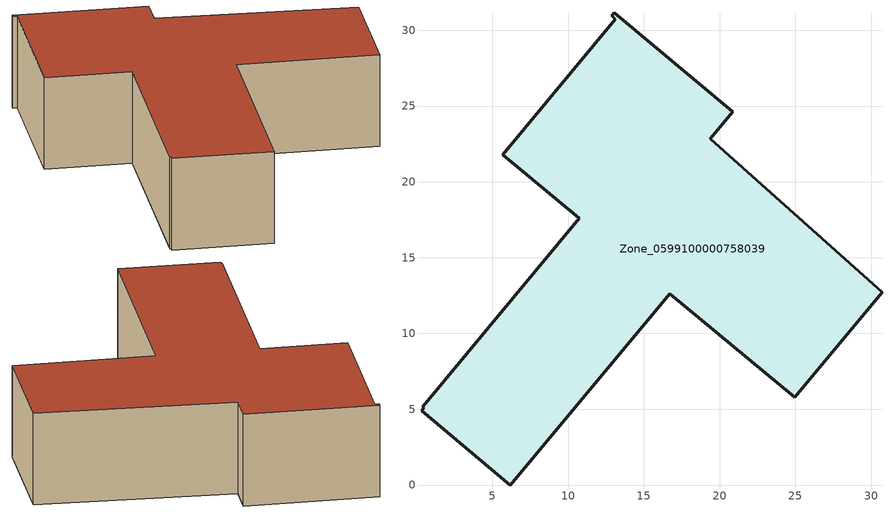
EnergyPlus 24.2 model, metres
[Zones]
Zone_0599100000758039
 floor ground (C_G): 0.34,4.9 0.49,5.09 0.42,5.15 10.75,17.59 5.7,21.8 13.12,30.73 12.88,30.96 13.06,31.14 20.87,24.62 19.37,22.83 30.71,12.71 24.94,5.78 16.7,12.63 6.19,0 z0
 wall outside (C_F): 20.87,24.62 13.06,31.14 12.88,30.96 13.12,30.73 5.7,21.8 10.75,17.59 0.42,5.15 0.49,5.09 0.34,4.9 6.19,0 16.7,12.63 24.94,5.78 30.71,12.71 19.37,22.83 20.87,24.62 z0:7.32
 roof outside (C_R): 0.49,5.09 0.34,4.9 6.19,0 16.7,12.63 24.94,5.78 30.71,12.71 19.37,22.83 20.87,24.62 13.06,31.14 12.88,30.96 13.12,30.73 5.7,21.8 10.75,17.59 0.42,5.15 z7.32
[BUILDING]
Pand.0599100000758039: North Axis=0; Terrain=City; Loads Convergence Tolerance Value=0.04; Temperature Convergence Tolerance Value=0.4; Solar Distribution=FullExterior; Maximum Number of Warmup Days=25; Minimum Number of Warmup Days=1
[Site:Location]
Rotterdam.The.Hague.AP_ZH_NLD Design_Conditions: Latitude=51.96; Longitude=4.45; Time Zone=1; Elevation=-4.5
[SITE:GROUNDTEMPERATURE:BUILDINGSURFACE]
18, 18, 18, 18, 18, 18, 18, 18, 18, 18, 18, 18
[MATERIAL] Thermal Absorptance=0.9; Solar Absorptance=0.7; Visible Absorptance=0.7
Name | Roughness | Thickness | Conductivity | Density | Specific Heat
G.D.2006-2014 | MediumSmooth | 0.15 | 0.06 | 540 | 1210
F.D.2006-2014 | Rough | 0.3 | 0.12 | 1920 | 840
R.D.2006-2014 | MediumRough | 0.2 | 0.08 | 1500 | 1000
[CONSTRUCTION]
C_G: G.D.2006-2014
C_F: F.D.2006-2014
C_R: R.D.2006-2014
[ZONE]
Zone_0599100000758039: Type=1; Multiplier=1; Ceiling Height=Autocalculate; Volume=Autocalculate; Floor Area=autocalculate; Part of Total Floor Area=Yes
[ZONEINFILTRATION:DESIGNFLOWRATE]
Infil_Zone_0599100000758039: Zone or ZoneList or Space or SpaceList=Zone_0599100000758039; Schedule=AlwaysOn; Design Flow Rate Calculation Method=Flow/Area; Flow Rate per Floor Area=0.0021; Constant Term Coefficient=1; Temperature Term Coefficient=0; Velocity Term Coefficient=0; Velocity Squared Term Coefficient=0
[HVACTEMPLATE:ZONE:IDEALLOADSAIRSYSTEM]
Zone_0599100000758039: Maximum Heating Supply Air Temperature=50; Minimum Cooling Supply Air Temperature=13; Maximum Heating Supply Air Humidity Ratio=0.0156; Minimum Cooling Supply Air Humidity Ratio=0.0077; Heating Limit=NoLimit; Cooling Limit=NoLimit; Dehumidification Control Type=ConstantSensibleHeatRatio; Cooling Sensible Heat Ratio=0.7; Dehumidification Setpoint=60; Humidification Control Type=None; Humidification Setpoint=30; Outdoor Air Method=None; Outdoor Air Flow Rate per Person=0.00944; Outdoor Air Flow Rate per Zone Floor Area=0; Outdoor Air Flow Rate per Zone=0; Demand Controlled Ventilation Type=None; Outdoor Air Economizer Type=NoEconomizer; Heat Recovery Type=None; Sensible Heat Recovery Effectiveness=0.7; Latent Heat Recovery Effectiveness=0.65
[ZONECONTROL:THERMOSTAT]
ThermostatControl_Zone_0599100000758039: Zone or ZoneList=Zone_0599100000758039; Control Type Schedule=DualSetpointControlType; Control 1=Thermostat_Zone_0599100000758039; Temperature Difference Between Cutout And Setpoint=0
[THERMOSTATSETPOINT:DUALSETPOINT]
Thermostat_Zone_0599100000758039: Heating Setpoint Temperature Schedule=HeatingSetpoint_Zone_0599100000758039; Cooling Setpoint Temperature Schedule=CoolingSetpoint_Zone_0599100000758039
[SCHEDULE:COMPACT]
HeatingSetpoint_Zone_0599100000758039: Through: 12/31, For: AllDays, Until: 24:00, 21
CoolingSetpoint_Zone_0599100000758039: Through: 12/31, For: AllDays, Until: 24:00, 24
DualSetpointControlType: Through: 12/31, For: AllDays, Until: 24:00, 4
AlwaysOn: Through: 12/31, For: AllDays, Until: 24:00, 1
